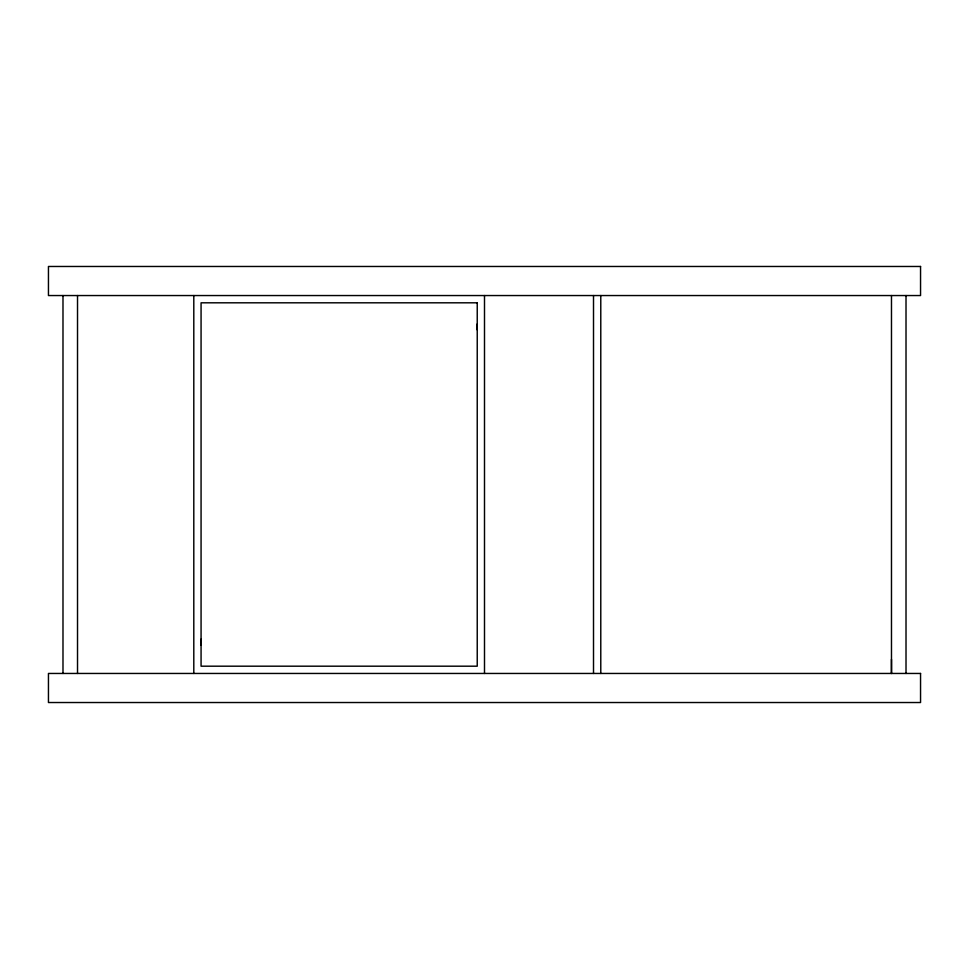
<?xml version="1.0" encoding="UTF-8"?>
<svg xmlns="http://www.w3.org/2000/svg" width="969" height="969" viewBox="0 0 969 969"><rect width="100%" height="100%" fill="white"/><g stroke="black" fill="none" stroke-linecap="round" stroke-linejoin="round"><path stroke-width="1.45" d="M201.067 645.184L201.067 639.177M477.232 329.92L477.232 323.9M891.48 659.356L891.48 673.455L891.48 295.545M906.015 295.545L906.015 673.455M600.78 295.545L600.78 673.455M593.512 295.545L593.512 673.455M484.5 295.545L484.5 673.455M193.8 295.545L193.8 673.455M77.52 295.545L77.52 673.455M62.985 295.545L62.985 673.455M920.55 266.475L48.45 266.475L48.45 295.545L920.55 295.545L920.55 266.475M477.232 302.812L201.067 302.812L201.067 666.188L477.232 666.188L477.232 302.812M920.55 673.455L48.45 673.455L48.45 702.525L920.55 702.525L920.55 673.455"/></g></svg>
